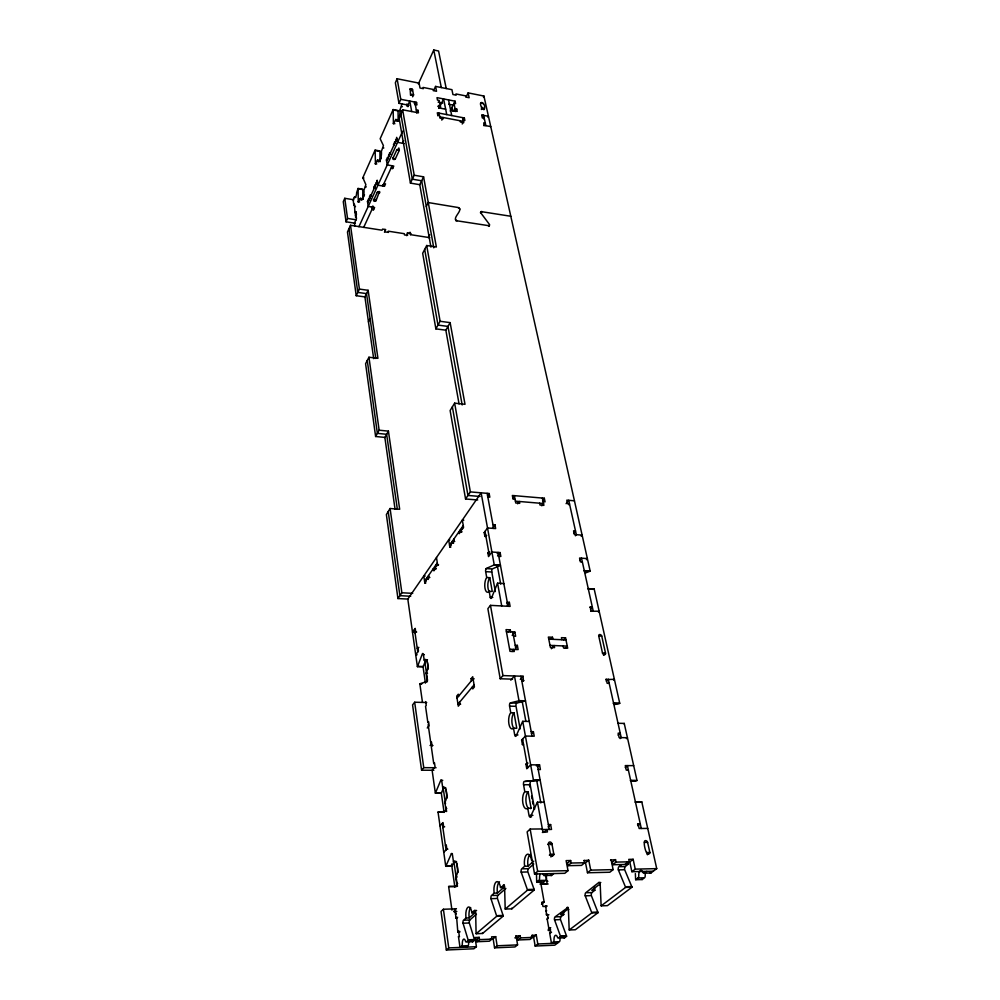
<?xml version="1.0" encoding="UTF-8"?>
<svg xmlns="http://www.w3.org/2000/svg" width="1000" height="1000" viewBox="0 0 1000 1000"><rect width="100%" height="100%" fill="white"/><g stroke="black" fill="none" stroke-linecap="round" stroke-linejoin="round"><path stroke-width="1.5" d="M362.8 199.25L362.788 189.288L358.075 188.425L356.637 192.712A3.337 0.963 -81.6 0 1 355.913 196.45A3.337 0.963 -81.6 0 1 354.738 197L353.088 199.65L353.888 205.238L354.663 205.375M379.975 160.113L379.925 150.963L375.112 150.1L362.85 177.688L365.875 184.65L363.938 190.275A5.913 1.725 -81.5 0 1 362.762 198.562A5.913 1.725 -81.5 0 1 360.312 198.35L358.263 202.188L358.088 188.512M510.8 216.262L481.138 211.612L480.763 212.825L489.5 224.513L488.575 226.325M425.688 660.25L423.263 666.525A2.05 0.737 -87.7 0 1 423.075 666.862L417.4 666.663A2.05 0.737 -87.7 0 0 417.587 666.325L422.425 653.7A2.075 0.75 -87.6 0 1 423.387 654.613L424.2 660.175A7.3 2.637 -87.8 0 1 427.625 663.45A7.3 2.637 -87.8 0 1 426.1 673.238L426.912 678.888A2.1 0.762 -88 0 1 426.475 681.688L420.062 683.7A2.075 0.737 -88 0 0 419.85 683.888L422.438 702.113M375.125 150.2L375.462 164.175L377.525 160.05A6.112 1.825 -81 0 0 380.138 160.062A6.112 1.825 -81 0 0 381.375 151.5L383.413 145.6L380.163 138.75L393.137 109.562L398.062 110.5L398.162 120.95M393.137 109.562L393.45 123.863L395.763 119.5A6.325 1.925 -80.4 0 0 398.537 119.288A6.325 1.925 -80.4 0 0 399.825 110.45L401.95 104M442.762 780.325L440.763 780.312L435.55 792.775A2.2 0.8 -89.7 0 1 435.35 793.1L441.3 793.1A2.2 0.8 -89.7 0 0 441.5 792.775L443.675 787.613M353.862 199.788L344.762 198.3L343.275 201.688L346.05 221.812L355.375 223.275M585.5 572.962L589.862 571.263A2.212 1.025 -86.8 0 0 590.15 571.025L483.913 96.037L468.125 92.888L469.162 97.725L465.925 97.088L465.675 95.875L455.938 93.95L456.188 95.162L452.925 94.513L451.925 89.663L435.575 86.412L436.538 91.275L433.25 90.625L433 89.4L423.088 87.438L423.325 88.663L420 88L419.075 83.125L397.113 78.75L395.363 82.775L398.975 103.338L408.975 105.262M452.413 853.65L451.388 853.662L445.95 866A2.288 0.838 89.2 0 1 445.75 866.312L451.85 866.188A2.288 0.838 89.1 0 0 452.062 865.875L453.425 862.812M346.05 221.812L347.55 218.438L344.762 198.3M398.975 103.338L400.763 99.325L397.113 78.75M353.888 205.238L354.387 204.112L354.95 212.675L356.125 212.862M354.95 212.675L356.238 211.675M384.45 232.175L385.688 229.587L382.562 229.1L382.038 230.212L350.5 225.287L347.463 232.025L356.225 295.712L364.913 296.9L368.137 290.3L359.412 289.088L356.225 295.712M356.4 217.45L355.613 217.325L355.45 211.55M362.8 199.375A5.913 1.737 -81.5 0 1 362.675 198.738L364.487 194.713M380.275 161.625A6.112 1.825 -81 0 1 379.95 160.475L381.238 157.637M398.587 121.112A6.325 1.925 -80.4 0 1 398.387 120.612L402.625 109.8L418.462 112.812L417.987 110.3L416.3 109.975M412.075 90.525L412.238 89.05L410.15 88.65L410.538 95.325M411.95 91.013L412.55 89.688L410.05 89.188M355.613 217.325L356.125 216.2L356.463 218.637L354.438 223.125L354.85 226.038M408.212 106.55L407.375 106.388L409.787 101.075L411.688 111.525M412.6 96.812L413.5 94.812L412.525 89.525M418.363 83.912L433.762 50L438.575 51.013L446.225 88.525M371.575 207.037L371.95 209.5L373.55 209.762L374.613 207.45L368.212 206.412L367.475 201.462L368.537 199.137L369.338 199.275M370.412 198.562L369.425 197.188L370.487 194.85L371.287 194.988M375.475 188.425L374.275 188.212L374.075 186.975L375.163 184.6L375.35 185.837M376.262 183.85L377.163 180.212L377.938 185.188L384.425 186.275L385.538 183.888L383.913 183.612M391.012 168.238L392.65 168.525L393.787 166.062L387.225 164.925L386.413 159.938L387.537 157.463L388.363 157.613M388.688 156.637L389.613 152.9L390.438 153.05M393.638 145.787L394.588 142L395.412 142.15M395.763 141.137L396.712 137.35L397.562 142.35L404.212 143.55M367.663 202.7L377.35 181.462M386.613 161.175L396.925 138.588M414.237 103.387L414.837 102.05L416.775 112.487M358.925 226.7L402.7 131.137M415.3 105.025L416.525 102.375L400.763 99.325M377.275 192.338L379.688 192.75A1.288 0.9 -8.3 0 0 378.888 191.65A1.288 0.9 -8.3 0 0 377.275 192.338L373.663 200.2A1.275 0.887 -8.1 0 0 374.462 201.275A1.275 0.887 -8.1 0 0 376.062 200.588L379.5 191.5M396.763 149.975L399.25 150.425A1.325 0.963 -9.4 0 0 398.438 149.262A1.325 0.963 -9.4 0 0 396.763 149.975L392.912 158.338A1.312 0.95 -9.2 0 0 393.725 159.488A1.312 0.95 -9.2 0 0 395.387 158.763L399.25 150.425L398.812 147.925M363.663 227.438L373.025 207.188M392.15 165.787L382.812 186L382.612 184.762M402.562 143.25L403.725 140.738M416.763 112.95L417.987 110.3M433.738 90.363L435.575 86.412M538.737 780.3L524.1 781.438A2.525 1.05 89.5 0 0 523.562 784.725L524.8 791.725A8.888 3.7 89.2 0 0 522.888 803.263A8.888 3.7 89.2 0 0 527.737 808.238L529.012 815.375A2.562 1.075 88.9 0 0 530.413 816.85L537.2 802.55A2.587 1.1 89 0 1 537.463 802.175L544.225 802.15A2.575 1.1 88.9 0 0 543.95 802.525M438.963 108.4L443.6 98.925L446.75 114.6M437.75 115.738L439 113.112L439.975 118.125L443.312 118.763L443.062 117.513L441.8 120.125M430.938 247.125L419.75 184.688L410.425 183.1L414.225 175.225L402.625 109.8M450.2 111.137L455.087 101.188L437 97.638L437.488 100.1L439.15 100.425L440.213 105.775L438.55 105.45L439.038 107.925L445.675 109.213M453.787 111.263L455.062 108.65L453.963 103.312L455.6 103.637L455.087 101.188M455.425 111.575L456.7 108.975L455.062 108.65M419.75 184.688L423.587 176.838L414.225 175.225M466.213 96.788L468.125 92.888M463.062 120.575L464.35 117.975L437.312 112.788L437.8 115.3L439.475 115.612M406.65 235.637L407.938 233.062M462.212 124L463.5 121.4L439.738 116.875M429.85 237.675L410.462 234.65L411.012 233.55L407.188 232.95L407.575 235.387L404.487 234.913L404.288 233.688L388.263 231.188L388.462 232.413L385.337 231.925L384.975 229.475M368.45 321.838L370.087 318.562M426.3 206.475L428.263 202.562L457.837 207.463C464.888 209.55 450.325 218.8 457.413 220.875L489.125 225.738M483.425 97L483.913 96.037M481.362 109.5L481.725 106.938M483.938 109.65L484.237 107.837M481.65 115.688L481.975 115.05L488.438 116.3L487.95 117.263M482.275 117.938L483.587 115.363L485.875 125.675M482.938 116.65L483.587 115.363M483.638 118.787L484.137 117.825L482.512 117.513L481.975 115.05M484 125.763L485.325 123.188L483.7 122.875L484.25 125.363L490.75 126.6M428.275 237.537L429.7 234.762M368.137 290.3L377.938 358.325L368.95 357.238L365.588 363.725L375.613 436.5L384.85 437.413L388.425 431.138L379.137 430.2L375.613 436.5M423.587 176.838L436.362 247.013L426.688 245.525L422.675 253.287L435.875 328.875L445.838 330.175L450.138 322.625L440.112 321.287L435.875 328.875M458.212 207.562L458.95 207.925M459.712 208.762L459.837 209.075M455.513 219.575L456.025 220.9L457.025 220.787M480.412 212.712L480.913 211.762M481.763 211.462L481.775 212.138M489.087 226.062L489.588 225.113M388.425 431.138L399.675 509.263L390.087 508.512L386.375 514.575L397.938 598.55L407.987 599.087M450.138 322.625L465.012 404.3L454.637 403.15L450.125 410.513L465.562 498.975L477.7 499.988M397.938 598.55L401.863 592.762L390.087 508.512M465.562 498.975L470.363 491.9L454.637 403.15M424.588 581.225L437.325 562.888M449.55 545.275L463.263 525.538M425.8 583.05L424.85 582.987L426.25 580.988L425.975 579.212M428.363 579.375L427.413 579.312L428.812 577.3L428.55 575.525M434.487 570.575L433.537 570.525L434.963 568.462L434.688 566.675L435.65 566.737M436.475 557.525L437.6 564.675L436.163 566.75L435.887 564.963L438.275 565.112M450.825 547.15L449.85 547.087L451.35 544.938L451.05 543.125M453.575 543.2L452.6 543.138L454.113 540.962L453.812 539.15M461.413 529.7L460.425 529.625L460.737 531.45L459.2 533.663L458.888 531.838L461.838 532.05M487.512 495.85L489.15 493.512L470.363 491.9M485.9 536.462L484.888 536.388L484.2 532.575L487.525 527.962L495.662 528.575L494.963 524.775L492.938 524.625M415.037 632.925L415.725 631.987L415.213 628.387L412.5 632.15L413.625 632.2M484.888 536.388L486.737 535.312M512.65 497.975L514.338 495.662L515.763 503L519.712 503.338L519.35 501.5L517.65 503.812M492.45 528.25L494.963 524.775M418.875 647.412L417.238 648.3L418.188 648.337M498.787 556.325L500.85 556.462L500.125 552.575L491.912 552.013L488.525 556.575L487.825 552.7L489.688 551.638M497.225 553.575L498.075 552.438L508.025 606.287M497.562 555.988L500.125 552.575M542.575 500.525L544.312 498.225L512.337 495.487L513.062 499.162L515.037 499.325M541.8 505.812L543.538 503.525L515.413 501.163M566.1 503.688L568.725 500.325L576.325 534.675L575.413 535.8M568.85 504.787L569.525 503.938L567.6 503.775L566.812 500.15L574.45 500.812M426.688 702.525L414.675 702.225L412.575 704.9L421.575 770.2L433.85 770.275M506.613 603.05L507.275 602.225L509.363 602.337L510.112 606.4L490.475 605.35L487.875 608.675L500.2 678.75L512.575 679.163M507.15 605.1L509.363 602.337M573.688 533.212L575.5 530.962L573.562 530.812L574.388 534.538L582.125 535.125L581.2 536.237M427.238 728L429.15 725.662L428.6 721.787L427.875 722.663L425.538 706.3L426.25 705.413L425.7 701.587M508.488 632.013L510.275 629.837L506.037 629.637L510 651.338L514.263 651.513L513.875 649.4L512.062 651.538M471.425 680.75L471.1 678.713L472.725 676.737L474.412 686.938L472.762 688.9L472.425 686.862M457.025 698.125L473.062 678.775M512.188 635.363L514.888 632.112L506.425 631.725M474.075 684.887L457.975 704.15L460.65 704.225M579.663 560.4L581.525 558.188L593.162 610.85M586.438 559.7L587.375 558.587L579.562 558.05L580.4 561.862L582.362 562M515.538 647.513L517.35 645.362L515.225 645.263M421.575 770.2L423.75 767.663L414.675 702.225M500.2 678.75L502.938 675.588L490.475 605.35M510.8 680.175L514.475 675.975L518.975 700.638A2.438 1.025 -89 0 1 518.688 700.85L510.112 702.95A2.413 1 -89 0 0 509.588 706.15L510.75 712.725A8.5 3.513 -89.3 0 0 508.913 723.975A8.5 3.513 -89.3 0 0 513.513 728.2L514.7 734.9A2.45 1.013 -89.6 0 0 516.038 736.15L522.487 721.712A2.475 1.037 -89.4 0 1 522.737 721.325L529.312 721.462M550.612 639.388L552.487 637.263L552.913 639.325M520.3 679.412L523.088 676.263L523.425 681.112M551.337 648.737L554.163 645.55L554.575 647.625L550.425 647.45L548.35 637.075L552.487 637.263M589.812 607.312L592.288 606.875L590.375 609.025M563.663 639.975L565.55 637.85L567.688 648.188L563.562 648.012L563.138 645.938M590.688 611.287L599.138 611.175L598.413 611.975M565.375 648.225L567.275 646.112L550.025 645.375M440 825.8L443.05 822.6L443.65 826.812L442.887 827.613M523.513 744.638L522.425 744.625L521.6 740.075L525.425 736.062L534.225 736.2L533.387 731.675L531.188 731.637M603.55 655.263L605.525 653.188L601.737 636.125A1.725 1.312 43.6 0 0 599.888 634.538A1.725 1.312 43.6 0 0 598.725 635.988L602.5 653.05A1.737 1.338 44.5 0 0 604.362 654.663A1.737 1.338 44.5 0 0 605.525 653.188L602.5 653.05M531.45 733.688L533.387 731.675M522.425 744.625L523.375 743.625M605.712 679.562L614.375 679.325L613.625 680.1M606.25 681.162L608.263 679.125L621.2 737.625L620.15 738.6M445.462 845.662L446.238 844.875L446.85 849.163L443.75 852.288M538.2 769.538L540.413 769.55L539.55 764.9L530.662 764.825L526.763 768.75L525.938 764.112L528.013 763.138M536.35 765.863L537.337 764.875L549.275 829.463M537.587 766.85L539.55 764.9M618.138 735.163L620.225 733.213L618.138 733.175L619.113 737.588L627.438 737.725L626.388 738.7M454.5 912.038L454.5 908.888L443.4 909.25L441.025 911.438L446.337 950L473.9 948.775L476.413 946.7L475.037 937.525L479.188 937.35L479.538 939.638L477.025 941.725L476.688 939.45L479.188 937.35M541.825 829.412L542.337 828.95L530.15 829.075L527.137 831.862L534.55 874.013L564.837 873.3L568.013 870.662L566.112 860.625L570.662 860.525L571.15 863.025L567.962 865.688L567.5 863.2L570.662 860.525M454.588 909.425L456.425 908.65M548.075 826.875L550.625 824.562L551.538 829.438L542.45 829.538M542.388 832.45L547.45 831.938L547 829.488L543.938 832.25M456.863 918.025L455.812 918.062L455.387 908.688M455.812 918.062L457.675 917.3M625.25 767.513L627.388 765.6L641.287 828.475M547.725 844.55L548.5 843.875A1.963 1.625 54.4 0 1 549.862 841.988A1.963 1.625 54.4 0 1 551.925 843.812L553.913 854.775L552.463 856.075L550.538 854.837L548.5 843.875L551.925 843.812L550.887 844.725M466.025 918L469.188 917.887L475.087 912.7L471.912 912.812A8.475 3.162 88.1 0 0 467.775 907.362A8.475 3.162 88.1 0 0 466.025 918L463.525 920.2A2.413 0.887 88.1 0 0 463.038 923.225L468.1 939.8A2.438 0.9 87.8 0 1 468.237 940.438L466.463 941.95A2.438 0.9 87.9 0 1 465.45 941.062A4.862 1.787 87.8 0 0 463.438 939.312A4.862 1.787 87.8 0 0 462.312 943.725A2.425 0.887 87.9 0 1 461.75 945.938L460.012 947.412L458.475 936.663L459.3 935.962L458.638 931.375L459.688 931.338M471.912 912.812L474.462 910.55L476.587 910.487M503.55 886.125A8.762 3.45 88.1 0 1 503.825 887.45L500.538 887.537A8.775 3.438 88.1 0 0 496.025 882.062A8.775 3.438 88.1 0 0 494.175 893.15L491.488 895.525A2.487 0.963 88.1 0 0 490.962 898.675L496.538 915.65A2.525 0.975 87.7 0 1 496.675 916.312L476.138 933.737A2.462 0.925 87.8 0 1 476.075 933.037L475.662 912.125A2.438 0.925 88.1 0 0 474.462 910.55M500.538 887.537L504.4 885.075M531.55 860.175A9.087 3.75 88.1 0 0 526.613 854.688A9.087 3.75 88.1 0 0 524.65 866.263L521.737 868.838A2.587 1.05 88.1 0 0 521.175 872.125L527.325 889.5A2.612 1.075 87.7 0 1 527.487 890.175L505.225 909.062A2.55 1.013 87.7 0 1 505.163 908.325L504.613 886.675A2.525 1 88.1 0 0 503.3 885.1M494.175 893.15L497.438 893.062L503.825 887.45M524.65 866.263L528.013 866.188L533.787 861.125M464.575 920.163L469.825 919.975L476.438 914.2M476.138 933.737L482.55 933.475L503.237 916.075A2.525 0.988 87.6 0 0 503.088 915.425L497.45 898.487A2.487 0.975 88 0 1 497.975 895.337L505.875 888.438M505.225 909.062L511.85 908.838L534.25 889.987A2.612 1.075 87.6 0 0 534.087 889.312L527.888 871.963A2.575 1.062 88 0 1 528.438 868.688L533.763 864.025M456.625 917.337L457.825 932.087L458.638 931.375M549.362 855.138L550.4 854.237L553.837 854.175L550.725 856.862M549.675 855.212L550.45 854.538M551.55 856.5L553.112 855.15M446.337 950L448.762 947.913L476.413 946.7M534.55 874.013L537.65 871.35L568.013 870.662M536.413 872.862L536.688 881.55A2.65 1.1 87.7 0 0 536.763 882.3L538.9 880.487A2.65 1.1 87.7 0 0 539.575 878A5.325 2.225 87.7 0 1 540.337 873.763M546.888 873.725L544.7 875.575A2.662 1.125 87.7 0 1 543.425 874.725A5.325 2.225 87.7 0 0 542.9 873.637M466.312 947.138L468.062 945.662A2.413 0.887 87.8 0 0 468.625 943.462A4.85 1.8 87.7 0 1 468.675 942.038M467.525 941.9L472.812 941.675L474.588 940.175A2.438 0.912 87.7 0 0 474.462 939.538L469.338 922.987A2.4 0.9 88 0 1 469.825 919.975M536.763 882.3L543.6 882.125L545.75 880.312A2.637 1.113 87.6 0 0 546.413 877.837A5.312 2.25 87.6 0 1 546.725 874.788M540.262 884.1L546.375 884.212A2.288 0.963 87.6 0 0 546.875 881.3L545.825 875.45L551.587 875.413L553.787 873.562M583.713 860.7L588.75 860.175L590.725 870.138L587.475 872.763L585.525 862.825L588.75 860.175M495.688 936.663L493.137 938.763L494.562 947.85L497.125 945.788L495.688 936.663L491.575 936.838L491.938 939.112L489.387 941.2L477.025 941.725M584.25 860.263L584.738 862.75L581.525 865.4L567.962 865.688M541.75 902.487L544.163 902.062L540.438 881.125M637.537 824.2L640.238 823.725L637.75 825.763M541.512 904.212L544.163 902.062M544.938 906.438L546.812 905.688M548.9 914.75L546.425 914.837L545.825 905.713M515.662 936.175L520.15 935.662L520.525 937.913L517.9 939.987L517.537 937.738L520.15 935.662M610.538 860.163L615.525 859.638L616.038 862.1L612.725 864.725L612.225 862.275L615.525 859.638M546.425 914.837L547.325 914.137L548.1 918.55L547.212 919.25L548.9 928.763L550.638 930.1M516.1 935.825L517.587 944.887L514.975 946.95L494.562 947.85M611.087 859.725L613.138 869.625L609.825 872.237L587.475 872.763M568.062 907.412L555.037 916.888A2.35 0.988 86.8 0 0 554.525 919.825L560.388 935.938A2.375 1 86.5 0 1 560.55 936.562L558.6 938.037A2.375 1 86.5 0 1 557.463 937.175A4.737 1.988 86.5 0 0 555.188 935.487A4.737 1.988 86.5 0 0 554.012 939.8A2.362 0.988 86.5 0 1 553.413 941.95L551.5 943.4L549.65 932.938L551.538 932.2M600.788 882.513L598.713 882.575L585.75 892.75A2.425 1.075 86.7 0 0 585.212 895.812L591.625 912.3A2.462 1.087 86.3 0 1 591.788 912.938L569.237 929.987A2.4 1.025 86.4 0 1 569.15 929.3L568.413 908.962A2.375 1.025 86.8 0 0 567.05 907.45M621.237 864.862L618.9 866.7A2.512 1.163 86.7 0 0 618.337 869.887L625.375 886.75A2.537 1.188 86.2 0 1 625.562 887.412L601.175 905.85A2.487 1.113 86.3 0 1 601.087 905.138L600.188 884.1A2.462 1.113 86.7 0 0 598.713 882.575M531.8 935.5L536.263 934.987L537.812 944L535.15 946.05L533.6 937.062L536.263 934.987M560.588 913.3A8.25 3.525 86.8 0 0 560.775 914.625L567.263 909.55L568.763 909.488M628.3 861.75L625.275 864.112L628.45 864.05A8.825 4.162 86.6 0 1 628.175 862.375M532.25 935.163L532.638 937.4L529.987 939.475L517.9 939.987M633.138 859.287L629.788 861.912L631.875 871.712L635.25 869.125L633.138 859.287L628.75 859.375L629.275 861.825L625.925 864.45L612.725 864.725M556.038 916.85L561.013 916.663L563.763 914.513A8.25 3.538 86.7 0 1 563.462 911.338M586.775 892.725L591.9 892.575L594.862 890.25A8.525 3.837 86.7 0 1 594.525 886.975M619.963 866.675L625.237 866.562L628.45 864.05M548.85 928.487L550.75 927.75M548.225 929.287L548.9 928.763M550.037 929.762L548.15 930.487M647.3 854.425L649.85 852.45L646.6 852.513M549.188 930.725L550.525 929.688M647.375 854.712L649.912 852.75L647.613 842.387A1.938 1.512 54.6 0 0 645.6 840.612A1.938 1.512 54.6 0 0 644.375 842.438C643.612 843.95 646.462 858.525 649.912 852.75M635.35 873.538L635.612 879A2.575 1.212 86.2 0 0 635.712 879.725L638.062 877.962L643.438 877.825M646.787 871.363L644.4 873.162A2.587 1.238 86.3 0 1 642.975 872.35A5.175 2.462 86.2 0 0 640.163 870.7M559.6 937.987L564.612 937.775L566.575 936.3A2.375 1.013 86.4 0 0 566.413 935.688L560.5 919.613A2.338 1 86.7 0 1 561.013 916.663M591.9 892.575A2.425 1.075 86.6 0 0 591.362 895.625L597.825 912.087A2.45 1.087 86.2 0 1 598 912.712L575.312 929.75L569.237 929.987M625.237 866.562A2.512 1.175 86.6 0 0 624.675 869.75L631.763 886.575A2.537 1.188 86.1 0 1 631.95 887.225L607.425 905.638L601.175 905.85M635.712 879.725L642.163 879.562L644.513 877.8A2.575 1.225 86.2 0 0 645.212 875.387A5.162 2.475 86.1 0 1 645.525 872.425M645.487 873.138L650.888 873.012L656.725 868.637L641.787 801.888L635.413 801.9A2.512 1.212 87.7 0 0 635.125 802.262M486.712 577.5L489.787 577.688L492.262 591.462L489.162 591.287A7.925 3.175 -86.7 0 1 484.988 588.25A7.925 3.175 -86.7 0 1 486.712 577.5L485.662 571.638A2.25 0.9 -86.5 0 1 486.163 568.562L493.963 565A2.275 0.912 -86.4 0 0 494.225 564.763L500.425 565.163A2.275 0.925 -86.4 0 1 500.163 565.413L492.3 568.962A2.25 0.912 -86.5 0 0 491.8 572.025L495.337 591.575M511.188 702.975L516.562 703.112L525.212 701.012A2.438 1.025 -89 0 0 525.5 700.812L518.975 700.638M614.637 704.525L619.425 703.512A2.362 1.137 -89.9 0 0 619.75 703.312L594.175 588.975L588.25 588.612A2.237 1.037 -87.3 0 0 588 589.012L592.925 589.312M525.212 781.438L539.85 780.3A2.537 1.087 89.4 0 0 540.15 780.125L533.438 780.1A2.55 1.075 89.5 0 1 533.138 780.275M631.613 781.213L636.675 780.65A2.475 1.2 88.3 0 0 637 780.475L624.237 723.413L618.025 723.288M445.75 866.312L438.062 812.212A2.225 0.812 89.9 0 1 438.288 812.062L445.262 811.388A2.25 0.825 89.9 0 0 445.737 808.475L444.825 802.2A7.825 2.875 -89.8 0 0 446.463 792.013A7.825 2.875 -89.8 0 0 442.713 787.688L441.825 781.525A2.212 0.812 -89.6 0 0 440.763 780.312M535.15 946.05L554.75 945.175L559.4 941.688A2.35 0.988 86.4 0 0 560 939.538A4.725 2 86.4 0 1 560.275 936.862M461.75 945.938L467.013 945.713M553.413 941.95L558.413 941.725M497.125 945.788L517.587 944.887M537.812 944L557.475 943.138M469.162 939.762L476.688 939.45M490.412 938.875L493.137 938.763M514.837 937.85L517.537 937.738M530.938 937.175L533.6 937.062M561.4 935.9L566.413 935.688M479.538 939.638L491.938 939.112M520.525 937.913L532.638 937.4M468.237 940.438L474.588 940.175M560.55 936.562L566.575 936.3M457.825 932.087L459.913 932M458.475 936.663L459.525 936.625M549.65 932.938L550.638 932.9M463.038 923.225L468.288 923.025M554.525 919.825L559.513 919.638M497.625 915.612L503.088 915.425M592.65 912.262L597.825 912.087M496.675 916.312L503.237 916.075M591.788 912.938L598 912.712M560.775 914.625L563.763 914.513M546.9 906.363L542.962 906.5L542.188 902.125M453.725 911.562L456.825 911.45M454.9 911.675L455.938 911.637M455.225 913.925L456.262 913.888M545.712 910.812L546.7 910.775M492.562 895.5L497.975 895.337M490.962 898.675L496.375 898.512M585.212 895.812L590.337 895.662M528.45 889.475L534.087 889.312M626.438 886.725L631.763 886.575M527.487 890.175L534.25 889.987M625.562 887.412L631.95 887.225M594.862 890.25L591.788 890.337L598.787 884.862L600.337 884.825M451.962 910.138L448.625 886.562L454.762 886.4A2.325 0.85 88.7 0 1 455.012 886.275L457.45 886.338L453.913 861.812M540.2 884.013L543.825 884.038A2.263 0.95 87.5 0 1 544.087 883.913L548.162 883.988M538.9 880.487L544.612 880.35M448.625 886.562A2.325 0.85 88.8 0 1 448.862 886.438L456.163 886.612A2.35 0.862 88.7 0 0 456.65 883.637L457.688 883.6M536.688 881.55L538.962 881.5M546.875 881.3L547.863 881.275M635.612 879L636.688 878.975M590.725 870.138L613.138 869.625M635.25 869.125L656.725 868.637M521.175 872.125L526.763 871.988M618.337 869.887L623.612 869.775M631.875 871.712L653.288 871.213M456.65 883.637L455.688 876.975L457.238 876.938M522.85 868.812L528.438 868.688M451.388 853.662A2.312 0.85 89.2 0 1 452.5 855.05L453.45 861.587L456.538 861.525M571.15 863.025L584.738 862.75M616.038 862.1L629.275 861.825M626.862 861.975L629.788 861.912M446.975 865.987L452.062 865.875M644.375 842.438L647.613 842.387M446.85 849.163L447.875 849.15M443.65 826.812L444.663 826.8M647.725 828.413L639.138 828.5L638.088 823.75M548.362 824.575L550.625 824.562M530.125 815.375L532.925 815.35M530.413 816.85L531.538 816.838M445.737 808.475L446.75 808.475M527.737 808.238L531.087 808.225L528.138 791.725L524.8 791.725M438.288 812.062L443.288 812.038M438.062 812.212L444.05 812.175A2.225 0.812 89.9 0 1 444.288 812.038M636.188 802.262L641.5 802.25A2.512 1.212 87.6 0 1 641.787 801.888M436.55 792.775L441.5 792.775M442.713 787.688L445.725 787.688M630.675 780.45L637 780.475M630.337 780.625L635.612 780.638M523.562 784.725L529.087 784.737M423.75 767.663L436.075 767.738M628.387 770.138L626.275 770.125L625.275 765.588L633.688 765.65M525.938 764.112L527.038 764.125M430.05 745.462L432.975 745.5M521.6 740.075L522.7 740.088M515.788 734.925L517.962 734.95M513.513 728.2L516.763 728.263L513.987 712.8L510.75 712.725M509.588 706.15L514.963 706.287M619.75 703.312L613.575 703.15A2.375 1.125 -89.8 0 1 613.263 703.35L618.4 703.487M518.688 700.85L524.125 700.987M421.012 683.737L421.962 683.763M419.85 683.888L421.275 683.925M426.475 681.688L427.438 681.712M502.938 675.588L523.088 676.263M426.1 673.238L427.537 673.288M471.1 678.713L474.162 678.812M521.737 680.512L523.9 680.588M609.2 683.35L607.15 683.288L606.213 679.05M417.587 666.325L422.325 666.488M424.2 660.175L427.062 660.275A7.287 2.65 -87.8 0 1 427.488 659.837M423.387 654.613L424.35 654.65M417.125 654.775L415.712 654.725L418.45 651.025L417.925 647.375M509.613 649.225L518.138 649.575L517.35 645.362M565.55 637.85L561.438 637.663L561.862 639.725M513.55 636.188L515.662 636.275L514.888 632.112M415.725 631.987L416.662 632.025M548.775 639.138L566 639.913M598.725 635.988L601.737 636.125M410.7 596.263L399.888 595.662L388.225 511.55M489.162 591.287L490.225 597.25L492.8 597.4M401.863 592.762L412.7 593.362M428.812 577.3L429.762 577.362M429.513 577.688L427.137 577.537L427.413 579.312M490.225 597.25A2.275 0.912 -87 0 0 491.438 598.15L497.35 583.575A2.3 0.938 -86.8 0 1 497.575 583.175L503.825 583.55A2.3 0.938 -86.8 0 0 503.587 583.95M425.2 576L423.787 575.925L424.85 582.987M434.963 568.462L435.925 568.525M486.688 571.7L491.8 572.025M436.125 568.913L433.263 568.737L433.537 570.525M590.15 571.025L584.275 570.638A2.212 1.025 -86.8 0 1 583.987 570.875M495 565.075L500.163 565.413M584.963 570.938L589.862 571.263M437.6 564.675L438.562 564.738M486.163 568.562L491.275 568.9M487.825 552.7L488.85 552.775M449.825 539.95L448.663 539.862L449.85 547.087M454.738 541.487L452.3 541.325L452.6 543.138M462.7 527.85L461.712 527.775L462.025 529.6L463.575 527.362L462.325 520.062L463.8 520.188M484.2 532.575L485.213 532.65M460.737 531.45L461.725 531.525M480.138 496.475L467.962 495.45L452.375 406.85M487.837 497.025L489.837 497.2L489.15 493.512M543.138 501.7L545.075 501.863L544.312 498.225M347.55 218.438L356.362 219.825M355.8 213.975L356.587 214.1M355.288 215.1L356.075 215.225M354.725 206.525L355.513 206.65M367.475 201.462L368.275 201.6M358.075 201.713L359.65 201.962M371.887 196.287L370.675 196.088L370.487 194.85M369.425 197.188L370.225 197.325M354.137 197.275L355.7 197.525M360.312 198.35L362.675 198.738M369.525 200.5L368.537 199.137M358.888 188.938L362.8 189.587M374.075 186.975L374.888 187.113M365.513 186.788L366.3 186.912M362.85 177.688L363.638 177.825M362.925 177.975L363.713 178.113M376.075 182.613L376.875 182.75M377.525 160.05L379.95 160.475M375.163 163.663L376.775 163.938M388.475 155.387L389.3 155.538M395.387 158.763L392.912 158.338L392.788 157.587M388.562 158.85L387.537 157.463M386.413 159.938L387.225 160.075M383.025 147.812L383.837 147.963M375.95 150.65L379.95 151.363M390.65 154.3L389.613 152.9M393.425 144.537L394.25 144.688M395.55 139.887L396.375 140.037M395.625 143.4L394.588 142M395.763 119.5L398.237 119.963M393.25 123.387L394.888 123.7M463.225 120.15L464.875 120.475L464.35 117.975M399.825 110.45L401.075 110.688M393.988 110.125L398.1 110.9M415.3 104.55L416.987 104.875L416.525 102.375M401.587 106.538L402.413 106.7M437.825 106.388L440.825 106.962M450.625 110.175L457.212 111.438L456.7 108.975M482.013 108.212L484.425 108.688C486.35 102.287 476.9 98.987 482.013 108.212A1.325 0.8 28.6 0 0 483.425 109.362A1.325 0.8 28.6 0 0 484.425 108.688M438.15 102.175L442.688 103.05M448.675 104.225L453.212 105.1M480.887 103.138L483.3 103.612M590.3 606.775L591.175 610.75M462.725 117.662L463.75 122.65L460.45 122.025L460.2 120.775M542.388 498.062L543.9 505.35L540 505.025L539.625 503.2M452.062 107.238L452.9 111.237M448.537 99.9L451.725 115.55M433.762 50L441.312 87.55M487.15 493.338L493.638 528.425M512.775 632.013L516.013 649.488M520.938 676.188L532.025 736.162M510.275 629.837L510.662 631.912M497.35 565.85L500.712 584.163M522.25 701.663L525.837 721.162M536.638 780.088L540.837 802.962M494.225 564.763L481.125 492.825L407.812 599.087L417.4 666.663M497.575 583.175L501.725 605.95M522.737 721.325L533.438 780.1M537.463 802.175L542.9 831.988M433.775 247.838L421.662 180.775L412.312 179.175L400.812 113.787M462.175 404.95L447.975 326.413L437.987 325.087L424.675 249.412M485.025 531.425L489.363 555.438M522.55 739.075L527.737 767.775M520.125 728.962L516.038 706.312A2.413 1 -89.1 0 1 516.562 703.112M534.612 809.212L530.188 784.737A2.512 1.062 89.4 0 1 530.737 781.462M406.925 103.9L407.375 106.388M529.412 784.4L529.888 787.013M531.538 796.188L532.013 798.825M532.487 801.462L532.962 804.112M445.838 330.175L459.062 403.95M549.75 927.788L550.55 932.25M426.688 245.525L440.112 321.287M530.15 829.075L537.65 871.35M399.025 117.762L410.425 183.1M410.05 232.213L410.462 234.65M392.238 166.038L392.65 168.525M384.025 183.8L384.425 186.275M458.6 696.225L458.288 694.225L456.712 696.125L458.288 706.175L459.862 704.287L459.55 702.262M375.875 199.35L376.062 200.588L373.663 200.2L373.55 199.45M372.825 205.95L373.55 209.762M427.062 660.275L428.338 668.975M445.9 788.9L447.238 798.037M456.712 862.812L458.137 872.5M424.625 660.438L427.537 680.4M443.038 787.075L445.487 803.875M445.925 806.938L446.6 811.525M422.987 666.25L425.425 683.112M441.225 792.6L444.087 812.425M451.55 864.112L454.862 887.05M431.488 741.988L432.062 745.938L431.325 746.8L433.75 763.713L434.487 762.862L435.062 766.888L432.113 770.263L435.35 793.1M375.8 358.488L366.525 293.612L357.812 292.413L348.975 228.663M397.35 509.237L386.637 434.288L377.375 433.363L367.262 360.487M414.525 629.338L417.762 651.95M428.15 724.6L431.05 744.825M442.275 823.4L446.075 849.95M364.913 296.9L373.675 358.65M384.85 437.413L395.05 509.2M350.5 225.287L359.412 289.088M368.95 357.238L379.137 430.2M443.4 909.25L448.762 947.913M489.675 592.062A7.912 3.188 -86.8 0 1 487.825 585.337A7.912 3.188 -86.8 0 1 489.787 577.688M511.85 908.838A2.55 1.013 87.6 0 1 511.775 908.112M543.6 882.125A2.65 1.113 87.6 0 1 543.513 881.375M551.587 875.413A2.662 1.125 87.6 0 1 550.562 875.1M472.812 941.675A2.425 0.9 87.8 0 1 472.262 941.663M482.55 933.475A2.462 0.938 87.7 0 1 482.488 932.775M528.013 866.188A9.087 3.762 88.1 0 1 530.262 854.412M497.438 893.062A8.762 3.45 88.1 0 1 499.538 881.787M469.188 917.887A8.475 3.175 88.1 0 1 470.688 907.513M453.45 861.587A8.162 3.013 89 0 1 457.375 866.575A8.162 3.013 89 0 1 455.688 876.975M528.675 808.475A8.875 3.713 89.1 0 1 525.913 800.387A8.875 3.713 89.1 0 1 528.138 791.725M531.087 808.225A8.875 3.713 89.1 0 1 530.5 808.65M513.925 728.325A8.5 3.525 -89.3 0 1 511.863 720.638A8.5 3.525 -89.3 0 1 513.987 712.8M547.212 919.25A1.725 1.425 59.6 0 1 548.4 917.537M593.913 589.362A2.237 1.05 -87.3 0 1 594.175 588.975M564.612 937.775A2.362 1 86.4 0 1 563.7 937.425M650.888 873.012A2.587 1.25 86.2 0 1 649.762 872.712M639.55 871.425A5.175 2.462 86.2 0 0 638.763 875.55A2.575 1.225 86.3 0 1 638.062 877.962M642.163 879.562A2.575 1.225 86.1 0 1 642.062 878.838M623.962 723.787A2.4 1.15 89.5 0 1 624.237 723.413M533.688 808.088A2.188 0.925 89 0 1 533.737 808.462M413.5 94.812L410.988 94.325A1.363 0.825 26.7 0 0 412.413 95.5A1.363 0.825 26.7 0 0 413.5 94.812"/></g></svg>
